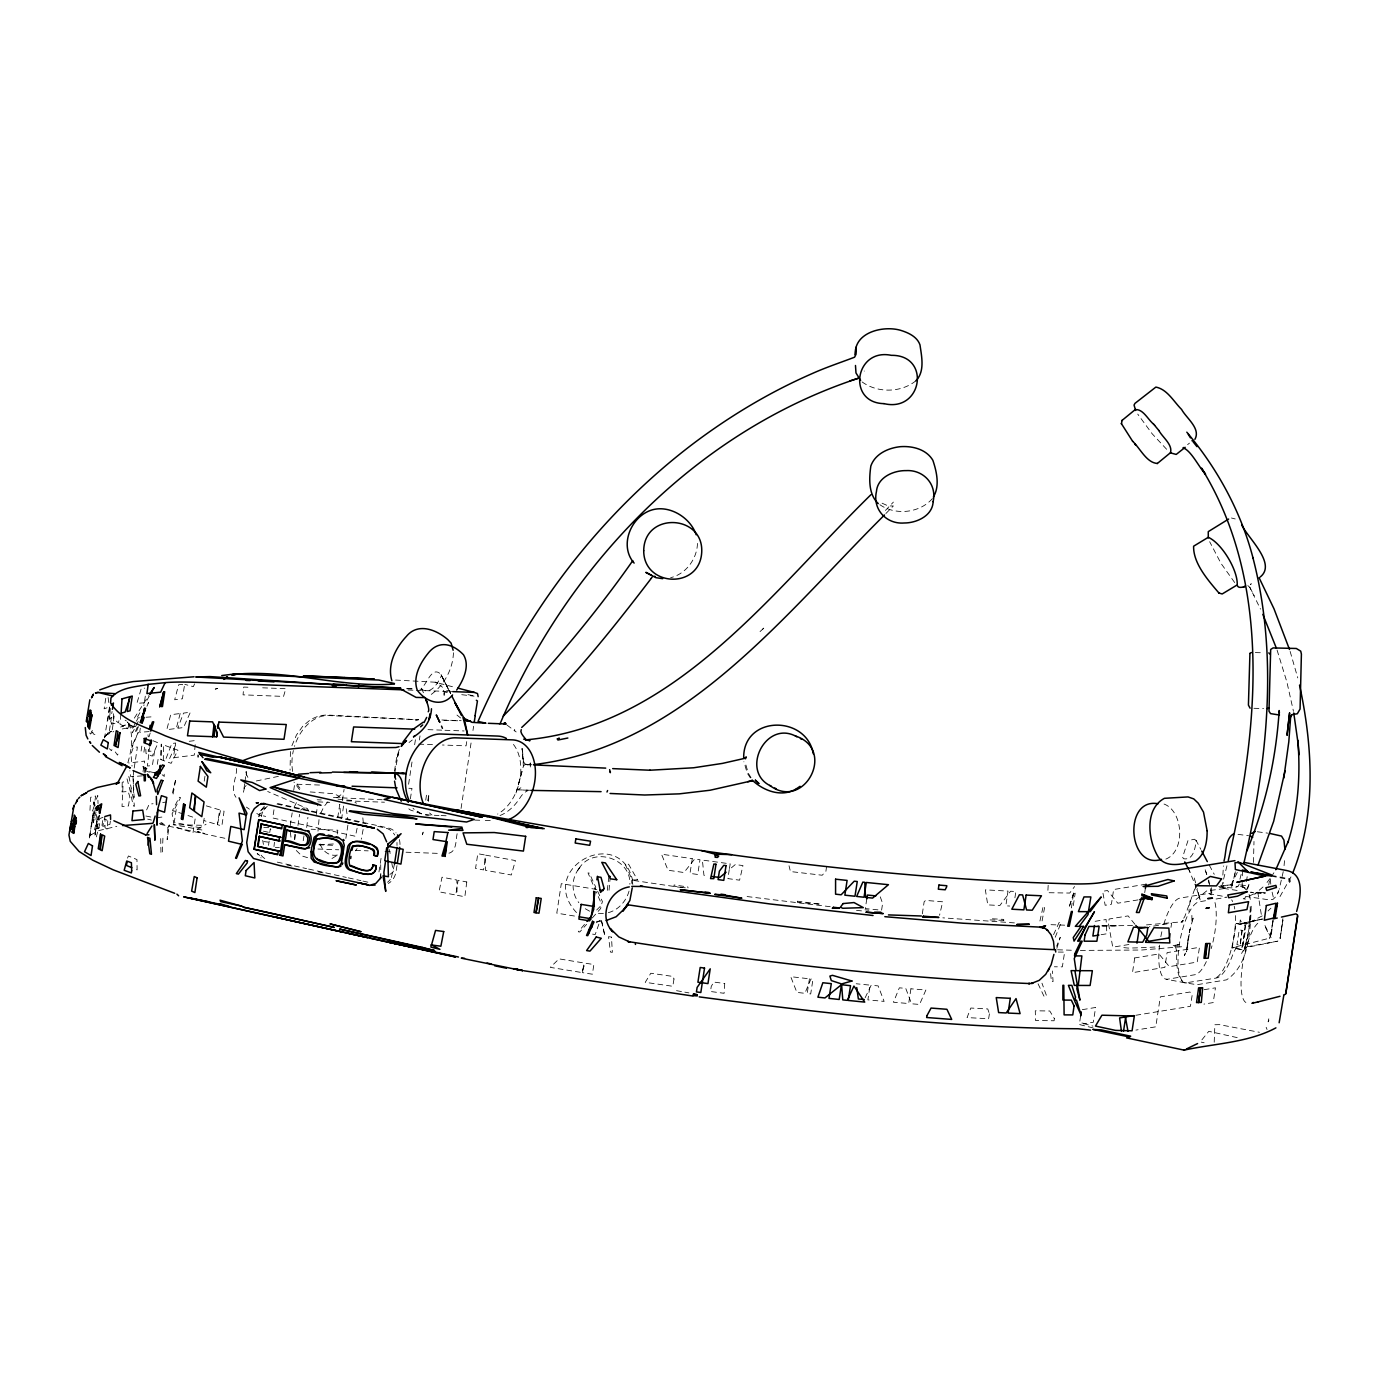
<?xml version="1.0" encoding="UTF-8"?>
<svg xmlns="http://www.w3.org/2000/svg" width="1379" height="1379" viewBox="0 0 1379 1379"><rect width="100%" height="100%" fill="white"/><g stroke="black" fill="none" stroke-linecap="round" stroke-linejoin="round"><path stroke-width="0.75" stroke-dasharray="5 3.75" d="M145.364 772.43L145.381 766.19L144.071 773.085M444.141 695.637L444.176 692.603L444.055 694.671M122.214 782.238L122.024 791.96L128.161 791.494L129.885 797.062L128.437 806.025L122.024 806.491L123.196 781.479M1222.863 875.113L1223.432 865.909M1250.012 920.345L1250.288 909.657C1249.391 923.844 1249.477 940.099 1241.565 953.492M1214.209 1042.196L1214.865 1024.752L1219.364 1024.631L1259.441 1032.285M1272.972 920.517L1270.593 936.375L1273.265 918.535M347.887 825.211L345.853 838.415M294.589 839.38L294.985 829.934M113.509 713.753L113.302 718.442L118.404 722.906L119.68 717.701M308.999 811.507L307.396 808.577L267.681 791.494M163.325 760.467L163.48 744.919L177.925 750.21L171.151 763.345L163.325 760.467L160.567 759.45L161.291 744.108L161.171 759.674M1048.178 885.301L1047.781 892.696L1069.708 893.058L1074.603 886.559M453.45 652.767C452.846 669.384 443.9 685.759 430.179 695.171M110.303 708.358L109.579 719.407L111.027 717.838L112.078 711.478M297.95 825.573L299.571 814.334M1242.289 875.82L1242.772 869.597M610.294 876.527L608.932 891.42L607.208 891.144L608.88 876.32M306.672 827.503L307.913 817.316M1192.094 921.12L1193.111 918.138L1191.887 921.982L1191.87 914.208L1192.042 916.432M195.18 744.677L194.284 755.123L173.392 757.76L175.65 743.022L171.841 743.505L165.98 758.709L169.772 758.226L176.633 742.902M1289.641 882.646L1289.848 878.906L1271.214 875.337M394.463 771.051L396.721 757.105L399.358 749.418M394.704 773.429L398.255 753.934L397.169 757.312M290.211 825.728L292.176 812.869M1284.056 865.65L1284.607 859.789M94.375 812.559L93.307 822.798L95.961 812.386M363.142 829.4L361.298 839.208M273.973 846.568L274.438 842.31M697.464 543.395C697.067 558.943 685.949 573.957 670.677 577.68M1253.459 862.461L1253.994 841.449M148.449 749.262L148.208 751.4L154.638 750.848L152.38 765.586L147.432 766.017L149.466 747.642M316.36 814.506L317.601 803.957M423.439 692.741L421.509 688.276C427.111 683.708 432.092 665.126 441.09 674.521L450.623 693.551L441.297 675.262L449.778 692.017M1189.25 932.514L1190.043 929.067L1186.595 951.838L1188.664 935.376L1186.716 949.355L1184.371 955.681L1185.164 953.837M1195.265 889.076L1196.041 883.094M427.904 800.665L428.662 794.89L426.611 794.407L425.646 800.716M145.312 696.154L143.864 705.703M826.59 866.357L825.9 871.338L822.194 875.234L790.443 871.545L789.029 865.753M109.682 706.979L107.648 721.355L109.044 719.959L110.475 710.943M93.1 813.145L89.376 838.535L93.238 812.283M144.623 747.246L143.847 752.589L141.054 751.348L141.985 745.022M110.372 821.074L109.889 824.401L102.77 826.4L104.942 816.506M96.651 814.575L95.703 820.901L98.667 819.04L99.426 815.248M157.327 764.311L158.189 758.502L160.567 759.45M1270.576 936.41L1272.92 920.689M1247.237 946.752L1277.678 941.167L1280.212 937.875M132.936 776.274C136.004 824.504 131.763 776.86 133.884 770.068M244.721 783.651L243.393 792.27L244.928 786.116L244.359 787.616M245.014 781.669L246.186 771.464L246.669 776.877L246.186 773.947L247.892 777.411M922.327 913.846L924.137 901.832L925.585 900.401L942.667 901.797L939.564 915.26M204.213 781.152L205.178 774.826M1282.918 919.965L1280.16 938.237L1282.866 918.673M134.211 768L137.417 747.039L133.384 747.315L130.953 754.037L132.022 766.103M140.296 728.215L139.675 732.283L149.156 731.594M143.037 771.619L144.657 761.087L128.695 763.018M176.202 809.525L174.254 822.263L202.627 828.383L201.972 830.003L173.185 824.608L203.092 825.314L204.713 814.782M269.732 832.571L270.318 828.745L272.163 832.382M268.526 845.361L269.164 841.156M273.973 809.766L272.714 817.971L355.437 836.277L357.144 828.055M293.693 790.46L294.658 784.151L319.635 785.047M294.778 839.432L295.623 833.916M337.717 817.695L339.768 804.336L340.82 817.85L341.751 817.902L344.009 803.147M337.252 833.985L337.838 830.192L311.137 829.227M342.354 800.699L344.078 789.357M378.966 871.976L381.225 857.221M394.497 864.099L391.326 877.682M408.598 784.237L412.424 759.277M414.648 744.729L415.613 738.489M396.98 865.547L396.049 871.631A16.514 14.066 88.3 0 1 388.326 883.491M410.356 798.924L411.976 788.392L407.701 788.236M419.371 740.023L420.009 735.886M428.059 800.716L428.938 794.959L428.404 801.389M466.723 741.643L466.085 745.849L442.418 745.005M457.138 833.726C455.622 840.242 457.001 852.256 447.727 853.446M461.051 808.473L471.359 741.023M472.963 730.508L473.618 726.285M1080.619 1016.151L1079.636 1022.529L1084.877 1023.614L1093.34 1022.235L1095.598 1007.48L1081.584 1009.773M1144.725 892.627L1145.38 888.421M1170.978 927.36L1171.616 923.137L1149.362 926.791M1241.876 949.579L1232.257 947.752L1235.98 923.413L1245.599 925.257L1241.876 949.579L1231.637 947.856L1238.394 946.735A16.514 5.24 -79.2 0 0 1232.705 954.802A47.558 15.117 -79.2 0 1 1216.278 978.039L1185.44 982.917L1166.22 979.211M1246.426 881.629L1247.34 875.665M1280.143 938.358L1282.884 920.396M105.769 698.291L104.132 708.823L109.337 706.91M236.636 768.482C236.826 777.756 229.845 788.736 235.947 797.286M379.794 879.733L380.811 873.2M729.284 869.563L727.888 878.595L739.592 880.181L742.953 865.581L735.317 864.547L729.284 869.563L730.198 863.857L702.376 860.082L703.962 875.355L707.892 875.906M866.788 898.918L865.288 908.589L881.595 910.209L882.612 903.435L880.078 896.316M1014.91 897.815L1015.875 891.506L1010.583 891.23L999.844 905.538L987.76 904.883L985.364 889.851L1008.032 891.093L1005.808 905.848L1009.704 906.037M1273.058 920.207L1270.99 937.737L1263.612 922.775M595.418 889.231L595.745 887.128L589.281 873.114L588.006 872.907L595.056 889.179M95.341 808.387L93.048 823.125L91.704 824.918L94.186 809.732M303.208 840.69L304.207 834.381M1226.948 865.822L1221.88 885.99C1227.034 887.628 1240.445 891.058 1239.462 881.078M109.389 707.806L104.563 737.903L105.769 734.559L104.701 736.989L108.579 732.49L111.492 731.18L105.597 735.472L113.785 731.491M95.013 800.234L95.685 796.011L90.669 797.286L89.894 811.593L92.6 810.904L93.979 806.594M120.852 714.425L119.904 723.975L127.678 728.784L129.557 723.872M99.133 815.351L96.651 828.986L94.272 830.572L98.064 816.075M1245.668 944.081L1249.115 928.584M516.022 793.011L523.382 766.19L522.158 748.659L523.21 759.588L522.555 750.797M1283.246 871.614L1279.247 889.145M290.435 751.538L290.055 770.223M319.014 819.574L317.997 831.158M522.02 771.654L517.608 787.392M1268.714 884.939L1269.49 880.888M1248.753 926.636L1249.736 921.724L1249.305 922.534M1269.525 936.996L1269.697 938.651M1268.801 1018.805L1268.146 1021.856L1269.094 1019.753M1194.731 888.99L1184.802 916.552L1181.01 922.292L1183.044 921.724L1143.915 925.119M1247.512 889.196L1249.65 882.077M1189.284 932.411L1193.111 918.138M422.957 832.606L422.422 834.778L423.301 831.778M1235.36 871.752L1231.447 887.8L1235.618 871.097M1239.928 879.199L1242.289 869.804M197.231 829.348L206.074 824.246M629.048 891.093C626.29 901.09 618.447 910.037 608.225 912.691M1190.163 900.418L1188.888 911.364M1056.848 948.338L1060.244 937.306L1056.607 946.287M149.018 736.8L150.208 733.059M96.323 799.234L97.771 795.493L98.03 803.612M291.9 745.729L296.433 735.059L302.863 726.095L310.947 719.286L319.6 715.615L326.599 714.994L418.475 719.769L328.667 715.563A41.267 29.58 -74.8 0 0 294.485 746.384M127.868 762.69C131.746 749.814 133.504 735.386 128.575 722.562L130.074 726.147L128.85 723.906L131.832 726.664L128.85 724.061M264.389 806.181L260.579 810.783L258.58 816.764L260.441 815.265L265.699 816.42M397.186 757.209L399.876 749.383M1245.34 896.333L1269.214 899.866L1273.076 899.332L1276.42 896.143L1278.54 891.179M1277.833 893.23L1278.781 890.506M1246.702 939.754L1247.702 936.962M89.945 835.053L89.256 836.932L91.686 833.743L90.324 835.209L98.978 830.554L116.784 826.349M320.755 813.265L323.875 806.663L327.961 801.768M127.54 858.134L128.402 855.98L136.969 859.582L137.107 869.925L133.573 868.442M1055.245 937.237L1061.14 922.534L1059.089 922.499L1053.401 935.048M138.452 726.595L135.969 732.559L134.901 732.645L137.383 726.992M146.95 706.238L148.518 702.48L146.415 706.376M1248.84 885.059L1246.668 889.317M105.804 735.869L108.286 732.663L107.734 733.938M111.94 749.555L111.423 750.71L109.406 748.745M194.577 683.881L193.336 686.673L184.803 684.329M146.622 809.904L149.173 804.216L153.052 803.716M516.591 790.339L521.503 787.409M1290.968 876.906L1279.212 897.988M138.228 721.476L132.401 732.835L132.074 729.37L135.573 722.786M865.15 997.724L871.166 985.244L878.147 985.899L884.111 1001.395L867.891 999.878L870.08 985.14L856.204 983.761M300.708 810.128L303.328 807.939L307.396 808.577M1237.325 872.442L1231.223 884.525L1223.035 885.818L1229.568 884.956L1238.032 886.697M294.158 807.111L296.709 802.147M136.435 721.148L138.176 717.856L140.037 717.701M139.917 712.702L136.952 717.959L134.297 718.183L148.622 695.688M149.38 695.964L145.553 702.721L136.883 703.359L141.296 688.414L144.743 688.173M1243.375 951.079L1245.789 947.597L1277.161 941.271M578.697 868.994C571.147 878.595 571.251 893.161 578.852 902.711M1271.921 875.837L1273.903 872.786M357.092 848.619L355.403 850.86M578.939 868.667C592.487 845.948 631.237 857.962 629.875 884.267M577.698 870.408L579.938 867.27M682.122 887.662L631.703 880.181L631.858 883.456M1231.188 884.525L1230.585 884.577M1267.025 882.474L1270.921 877.354M267.25 806.284L259.183 814.989M584.524 924.395L578.301 931.79L579.749 932.014L586.627 924.309M596.659 910.019L601.33 905.313L600.641 908.571L591.505 918.828M245.117 786.616L246.134 785.496M885.439 510.42L893.402 502.094M885.887 513.522L893.368 505.972L888.145 505.921L880.543 502.508M932.376 498.612C919.414 513.488 894.402 515.78 878.768 503.904M596.262 922.775L600.227 920.258L595.194 934.548L591.919 934.014M1268.042 910.95L1270.921 908.175M1263.009 886.973L1254.649 894.178L1257.01 892.472L1243.237 898.746L1248.512 899.729M1249.253 922.637C1246.668 924.826 1240.962 923.516 1240.29 919.914L1239.824 924.344L1262.25 919.069M1187.595 444.641L1189.474 443.107M260.579 810.783L266.044 806.387M389.981 874.407L393.325 871.718L391.533 861.479M1196.058 899.487L1206.573 890.955L1226.155 888.317L1218.467 887.18M336.941 797.838L343.561 792.77M409.029 742.488L412.252 740.023M1262.199 915.88L1247.53 923.637M915.828 380.845C900.832 392.963 877.165 393.17 861.754 381.673M336.2 855.894L331.943 858.531M415.613 720.752L415.872 720.579A2.465 1.327 -30.6 0 1 416.544 720.2L418.182 719.735M523.331 761.053L524.744 763.776L528.14 764.828L530.501 762.915L530.277 767.396C529.519 764.793 524.537 763.121 523.382 766.19L523.279 760.312M1266.715 938.892L1232.257 947.752M256.339 780.962L278.886 776.256M122.283 728.957L135.797 726.319L128.575 724.889L134.108 726.785L130.35 725.613L127.42 721.975L130.264 725.716M1262.63 919.035L1240.669 923.602L1261.63 919.224M1146.018 884.215L1113.646 889.524L1111.388 904.262L1105.165 905.279L1102.631 891.317L1107.492 890.524L1117.8 903.211L1139.761 899.608M1218.657 886.525L1221.88 885.99M1205.556 900.728L1199.247 901.763A41.267 13.118 -79.2 0 0 1179.338 944.563A41.267 13.118 -79.2 0 0 1186.836 982.865M1216.106 899.005L1226.638 897.281M1095.133 921.31L1106.113 919.5L1106.872 933.755L1098.873 935.065M1235.98 923.413L1245.599 925.257M1128.918 944.512L1112.75 947.166L1108.457 923.465L1109.13 919L1128.108 915.897L1135.831 925.412M1251.218 906.227C1250.339 930.963 1249.219 964.938 1226.5 979.866L1197.041 984.692L1185.44 982.917A47.558 15.117 -79.2 0 1 1176.683 955.182A16.514 5.24 -79.2 0 0 1173.167 945.58L1178.821 944.649L1175.132 945.132M1204.143 989.691L1215.451 987.829L1213.192 1002.585L1203.936 1004.102M1135.831 1015.272L1190.439 1006.308L1192.214 994.811L1189.939 992.018L1160.342 996.862L1155.757 1026.821L1135.917 1030.079M1178.821 944.649L1177.27 944.874L1179.338 944.563M189.233 741.299L195.525 740.506M162.739 802.492L166.618 802.009M156.93 817.695L164.36 816.747M1240.531 886.387L1244.754 887.68L1247.34 890.644M603.381 913.519L596.228 913.208M1165.841 859.1C1186.164 851.102 1183.389 808.99 1162.342 803.492M146.019 717.252L151.414 716.856M142.399 775.843L130.729 776.687L129.85 770.827M319.669 844.758L334.58 843.896M528.915 764.862L532.001 764.707M1132.538 925.533L1102.149 925.878M596.349 921.327L602.795 921.293M1101.838 925.878L1117.938 925.843L1097.718 925.843M1263.94 892.696C1260.01 892.575 1257.372 892.558 1257.562 890.713L1261.544 916.104M1058.296 952.062L1064.622 952.113L1062.364 966.869L1054.383 966.782M1241.617 923.258L1246.771 924.137L1248.684 926.464M443.969 720.407L460.086 720.821M310.206 791.942L333.701 793.718L337.993 795.58L341.647 799.148M1080.378 950.407L1141.45 950.028L1181.338 946.787L1173.167 945.58M1255.304 652.595L1262.992 652.784M1253.925 708.289L1263.56 708.53M1057.607 949.786L1071.845 950.252M1064.674 925.171L1051.005 924.688M407.977 690L414.286 690.241M416.389 690.31L450.588 691.551M441.883 719.976L461.155 720.683M427.973 729.646L442.849 730.18M444.969 730.267L464.085 730.956M418.733 744.143L433.799 744.694M531.07 790.288L518.297 789.822L528.915 790.305M317.153 799.786L321.273 799.941M346.56 800.854L384.448 802.216M425.525 814.834L439.022 815.506M441.108 815.575L447.468 815.816M474.721 820.074L483.167 820.384M485.27 820.453L493.716 820.764M263.785 827.503L269.801 827.728M318.859 844.793L335.511 845.396M275.317 847.499L279.334 847.637M317.963 849.033L338.717 849.792M355.558 850.395L368.193 850.86M385.034 851.464L393.463 851.774M406.047 852.222L439.522 853.429M247.944 687.242L243.738 687.07L243.066 694.844L283.557 696.412L285.781 688.707L262.648 687.811M525.244 764.535L531.587 764.811M333.442 797.476L382.569 799.768M1231.464 518.004L1235.222 518.969M317.842 801.854L329.736 802.44M395.583 680.054L435.178 682.209L455.794 687.587M406.615 688.69L413.028 689.052M1014.392 922.896L942.874 917.845M407.133 688.38L413.545 688.776M338.027 799.182L351.593 800.423L356.506 803.216M337.39 855.049C328.03 856.842 320.635 849.309 319.221 840.673M864.995 909.812L868.856 910.209M856.531 910.381L864.547 911.174M1123.816 947.632L1128.177 948.08A579.008 59.797 8.8 0 0 1159.618 946.683M830.227 906.71L744.332 896.212M461.741 694.688L474.048 696.154M263.889 841.586L268.267 842.121M1240.548 884.939L1245.806 885.611M1257.355 831.761L1267.663 833.14M1238.014 834.347L1248.598 835.76M1237.135 890.438L1225.586 888.714L1223.104 882.37M685.294 887.817L673.935 886.214L674.107 884.973L687.828 886.921L688.035 887.869M596.831 889.472L561.305 883.663L556.788 913.157L575.198 916.156M676.537 990.674L682.743 991.794M684.811 992.156L688.948 992.897M200.644 832.744L197.559 831.347L204.54 833.468M1271.369 876.148L1289.899 879.664L1290.192 881.836M1208.814 893.592L1226.103 896.902M451.588 691.5L443.417 689.914L443.917 691.793L449.416 693.223M467.946 694.654L474.066 695.843M1093.064 1027.907L1079.757 1024.631L1084.187 1023.752L1092.926 1026.114M145.898 816.006L151.397 817.161M159.412 823.332L165.377 824.59L160.878 822.436M160.102 824.332L226.294 838.587M419.957 689.155L421.595 689.517M277.627 803.526L388.413 828.021A16.514 14.066 88.4 0 1 396.066 832.916M276.989 804.06L365.969 823.746M377.794 826.349L385.689 828.107A16.514 14.066 88.4 0 1 394.756 835.019M1237.187 1037.611L1208.78 1031.32L1200.23 1041.903L1204.143 1042.765M263.441 831.175L270.456 832.726M277.3 862.134L306.569 868.615M308.655 869.08L346.284 877.406M348.37 877.854L360.902 880.629M363.005 881.095L369.262 882.491M287.022 864.978L293.244 866.357M318.204 871.873L324.444 873.252M307.569 857.652L301.88 855.945L295.778 849.998M147.656 819.109L151.431 820.057M421.543 813.817L410.339 809.99L406.753 807.232M206.333 805.87L219.692 809.887L217.417 824.642L221.847 825.918L224.087 811.162L220.588 810.162L217.382 824.625L204.075 820.626M183.476 814.075L172.496 810.473L179.339 797.234L180.563 797.631L172.099 813.782L174.323 826.555L193.026 832.692L195.284 817.937L185.441 814.713M154.379 772.705L145.829 770.827L149.397 772.24M1224.449 888.283L1220.777 885.783M152.948 740.695L158.085 742.833L152.242 756.14L146.036 753.555L145.605 745.798M589.609 911.191L585.092 908.64M256.804 813.524L263.923 817.144M1247.805 585.575L1249.805 587.299L1260.492 609.104M460.586 717.976L456.983 715.063M506.989 725.061L516.16 731.939M125.127 720.166L126.368 720.976M1246.392 889.989L1242.962 886.731L1244.823 888.11M246.393 807.094L249.375 809.18M259.735 855.428L257.166 853.446L261.114 857.962M631.703 880.181L632.858 884.456M439.746 685.104L442.504 687.259M162.153 774.739L164.291 776.446L163.929 770.447M1166.634 449.278L1152.223 433.851L1137.727 414.096M91.307 731.284L93.91 734.3L95.565 734.421L92.221 732.146L90.566 734.042L89.756 732.99L92.617 731.697L92.152 730.405M299.553 789.633L293.968 782.1M576.491 912.588C534.897 867.477 623.722 822.039 633.392 884.422M1234.67 582.559L1220.915 563.253L1209.676 541.723M751.021 777.635L748.263 773.188L745.574 763.794M750.4 777.928L747.263 773.205L743.884 761.742M1196.145 840.5L1194.369 839.242L1187.957 840.656L1182.596 857.273L1183.561 858.738C1193.559 860.617 1195.334 847.464 1196.145 840.5L1200.799 849.292M1209.297 865.236L1214.261 874.32M1249.805 587.299L1254.166 595.676M1265.422 927.274L1267.853 932.238M1194.231 878.009L1196.8 886.835M1038.059 983.796L1043.937 996.138L1046.695 996.19L1041.972 983.193M597.624 891.213L602.433 901.625L601.572 904.193L596.107 891.592M421.509 688.276L422.026 689.431C430.679 695.395 438.436 682.415 441.418 675.727L441.09 674.521M1190.008 872.2L1189.094 870.08L1196.214 887.507M514.712 730.853L514.643 729.319M1266.146 1027.303L1267.06 1029.51M1196.851 889.3L1199.799 898.16M1206.797 874.493L1204.867 868.891L1206.625 874.269M1208.728 880.095L1211.555 895.54M1277.075 650.078L1286.866 681.898L1293.468 711.323M1290.141 651.44L1297.76 677.899M1249.081 894.523L1250.494 900.091M1198.851 895.074L1200.282 900.487L1197.248 888.61M1272.11 892.144L1273.403 897.608M1208.297 880.164L1209.004 883.37M521.969 748.556L522.641 751.555M346.198 808.766L347.767 818.557M389.447 849.516L390.136 853.48M262.717 840.345L263.423 844.448M290.314 832.226L291.159 838.346M147.967 734.783L148.242 736.869M108.096 697.533L109.096 705.031M362.832 817.833L363.298 822.746M1270.8 884.163L1270.093 877.13M1050.608 973.608L1051.453 981.503L1053.073 981.538L1052.384 970.971M1242.324 887.352L1242.117 881.509M1211.486 887.697L1211.813 893.678M1250.184 906.641L1250.305 909.554M396.98 842.448L397.014 845.465M380.707 864.685L380.863 878.268M390.24 879.406A16.514 14.066 88.3 0 1 387.516 882.284M399.393 839.604A16.514 14.066 88.4 0 1 399.996 844.724M264.785 858.548A16.514 14.066 88.4 0 1 259.873 853.377M261.303 816.678A16.514 14.066 88.3 0 1 265.406 807.732M299.933 788.167A41.267 29.58 -74.8 0 1 296.123 782.289M292.641 771.413A41.267 29.58 -74.8 0 1 293.365 750.555M431.989 815.006A41.267 28.166 -75.4 0 1 429.627 812.989M428.438 815.127A41.267 28.149 -75.4 0 1 425.508 814.799M419.94 812.817A41.267 28.149 -75.4 0 1 417.389 811.197M513.436 744.436A41.267 28.166 -75.4 0 1 497.578 814.093M421.664 813.817A47.558 32.458 -75.4 0 1 413.028 808.301M499.974 815.523A47.558 32.458 -75.4 0 0 520.417 797.252A16.514 11.256 -75.4 0 1 527.243 791.029M1245.875 1002.464A41.267 11.204 -79.5 0 1 1243.255 960.646A41.267 11.204 -79.5 0 1 1260.561 921.689M1231.671 899.866A41.267 13.118 -79.2 0 1 1232.654 901.59M1234.205 906.193A41.267 13.118 -79.2 0 1 1234.757 909.02M1235.394 915.604A41.267 13.118 -79.2 0 1 1214.227 978.383M1245.065 925.257A41.267 13.221 -79.2 0 1 1241.341 949.666M1159.549 945.115A41.267 13.118 -79.2 0 0 1167.617 979.193L1195.007 974.712A41.267 13.118 -79.2 0 0 1207.228 959.629M1160.842 936.634A41.267 13.118 -79.2 0 1 1162.704 928.239M1163.824 924.206A41.267 13.118 -79.2 0 1 1180.028 898.091L1207.418 893.609A41.267 13.118 -79.2 0 1 1211.348 894.902M1214.985 902.521A41.267 13.118 -79.2 0 1 1211.193 948.597M162.929 838.191L162.36 853.515L160.947 853.015L160.688 837.553L162.929 838.191M114.129 716.08L112.371 729.474L109.32 731.198L111.371 717.649L114.129 716.08M107.769 820.85L107.286 829.313L105.011 827.676L105.011 818.85L107.769 820.85M724.733 983.503L724.078 993.294L710.495 991.501L711.236 986.45L713.77 982.072L724.733 983.503M797.614 901.211L797.527 902.469L820.884 904.228L797.614 901.211M1241.927 930.308L1240.307 945.167L1243.065 945.632L1245.323 930.894L1242.272 930.377L1240.014 945.115L1236.946 944.598L1239.238 929.86L1241.927 930.308M96.858 821.039L95.065 836.295L96.202 837.415L99.753 823.849L97.082 821.246L94.806 835.984L96.858 821.039M132.229 745.349L131.97 747.418L138.245 732.387L132.229 745.349M167.928 827.503L167.169 839.673L169.341 824.901L167.928 827.503M466.774 881.957L464.844 896.764L457.052 895.281L456.863 880.061L442.021 877.199L439.005 891.799L455.777 895.023L458.087 880.302L466.774 881.957M692.275 858.652L690 873.39L697.722 874.476L699.98 859.738L694.688 858.996L683.967 872.528L668.057 870.235L661.489 854.187L692.275 858.652M131.195 788.133C129.781 800.182 138.4 820.884 131.781 791.201L130.264 791.322L126.575 777.032L129.005 776.825L131.195 788.133M1054.383 1018.685L1054.09 1020.77L1035.543 1020.512L1035.284 1010.79L1049.781 1010.997L1054.383 1018.685M809.439 978.814L807.18 993.552L810.697 993.949L812.972 979.211L810.921 978.987L804.888 993.311L796.89 992.397L790.719 976.677L809.439 978.814M910.916 988.795L908.692 1003.533L893.437 1002.24L899.349 987.829L905.744 988.364L911.571 1003.791L919.552 1004.446L925.878 990.019L910.916 988.795M583.041 969.041L582.507 972.643L592.384 974.212L593.866 964.542L585.127 963.163L581.817 972.54L550.29 967.369L559.047 958.87L584.006 962.973L583.041 969.041M485.115 859.72L483.564 869.925L475.548 868.442L477.806 853.687L484.977 855.014L485.442 870.27L511.333 874.993L515.436 860.565L485.822 855.17L485.115 859.72M1073.638 893.127L1068.932 907.847L1073.638 893.127M178.029 727.405L177.908 728.267L183.51 727.56L190.371 712.236L183.545 713.098L178.029 727.405M180.166 713.529L176.253 728.491L166.773 729.681L170.72 714.718L180.166 713.529M184.321 686.38L182.407 698.791L174.685 699.756L178.632 684.794L182.218 684.38L184.321 686.38M1044.61 907.416L1041.852 922.137L1039.852 921.379L1042.955 907.365L1044.61 907.416M1073.448 894.437L1071.397 907.882L1072.931 907.899L1075.189 893.144L1073.448 894.437M1134.727 957.94L1132.487 972.678L1164.841 967.386L1167.099 952.63L1199.471 947.321L1197.213 962.077L1169.323 966.645L1159.015 953.958L1134.727 957.94M97.323 826.642L96.978 828.831L101.753 826.831L103.253 817.161L99.684 818.661L97.323 826.642M989.415 1013.806L988.622 1018.753L967.058 1017.581L970.833 1008.032L987.76 1008.963L989.415 1013.806M673.986 979.004L672.797 986.295L645.251 982.331L650.802 973.246L673.038 976.453L673.986 979.004M175.495 780.445L172.944 795.097L172.047 794.459L175.495 780.445M1246.064 944.184L1244.685 948.218L1246.064 944.184M111.337 722.906L111.285 724.165L116.112 723.199L111.337 722.906M115.25 751.934L117.525 755.089L118.008 753.934L115.25 751.934M146.846 768.344L146.364 769.516L141.399 766.965L141.882 766.155L146.846 768.344M125.213 725.061L119.783 727.457L125.213 725.061M1250.425 584.558L1251.184 583.834L1250.425 584.558M1183.148 920.258L1182.113 921.551L1183.148 920.258M763.707 628.186L760.001 631.634L763.707 628.186M1245.789 947.597L1244.565 948.528L1245.909 947.718M217.692 688.362L215.227 689.138L217.692 688.362M1265.37 892.954L1263.922 893.075L1265.37 892.954M1003.791 920.345L989.984 919.931L989.967 918.673L1003.705 919.379L1003.791 920.345M637.46 879.871L632.168 879.94L624.98 863.719L628.6 864.271L637.46 879.871M1261.078 893.04L1250.546 892.23L1261.095 893.196M611.483 937.117L608.535 936.669L610.414 952.044L612.345 952.355L611.483 937.117M601.434 920.448L604.933 936.082L601.434 920.448M437.66 682.898L435.178 682.209L439.349 683.605L437.66 682.898M864.202 370.985L864.254 371.141"/><path stroke-width="1.5" d="M156.585 804.698L156.344 796.39M145.347 774.515L145.329 780.755L144.261 780.859L144.105 775.032M855.48 365.487L855.98 372.933L860.617 380.432M610.345 771.585L610.311 772.688L609.656 769.654M76.224 823.97L76.379 820.367M632.237 887.921L629.858 900.521L622.86 911.123L628.324 903.797M159.895 773.533L160.274 765.379L159.102 773.223L156.172 772.05M743.695 758.295C742.695 715.115 806.612 714.632 813.282 753.813M214.9 726.216L214.004 736.196L215.503 726.199M1055.452 949.872L1055.728 952.027M1219.122 593.229C1208.125 580.335 1193.128 563.322 1193.611 546.205L1208.28 537.31C1221.811 543.292 1237.894 570.113 1237.239 584.903L1222.173 593.97L1218.795 592.97M428.214 711.771C430.713 709.289 423.181 693.361 427.249 702.773L425.559 698.877M350.697 858.548L350.938 856.393M90.773 710.806L90.307 714.874L90.549 710.099L88.721 716.528M212.556 736.869L214.055 724.234M312.861 851.688C309.758 866.012 329.615 866.115 339.027 866.995M216.71 736.731L217.227 732.525M217.727 728.319L218.244 724.096M373.899 855.411L377.191 856.1C383.603 842.672 347.801 834.76 347.439 848.568C346.732 855.187 341.302 867.27 350.49 870.339C358.574 871.942 376.243 880.612 376.208 865.771L372.985 865.047C371.865 876.251 356.178 867.822 349.783 865.84C348.094 859.634 349.559 851.412 352.714 845.81C359.574 845.913 370.606 845.672 374.209 852.101C373.192 859.582 376.691 849.498 372.089 848.947C366.383 848.085 357.919 842.776 352.99 847.016M1158.05 803.767C1122.989 797.148 1127.66 870.287 1161.549 859.376M311.033 851.739L311.171 858.272L314.257 862.151L336.872 867.167L339.648 865.943L341.527 862.702L344.25 845.258L343.043 840.88L339.303 838.07L318.29 834.192L314.153 837.243L311.826 846.999A180.166 152.879 88.5 0 1 311.033 851.739M1249.926 653.422L1248.426 705.1L1250.081 708.203M1224 860.961C1226.5 852.412 1225.052 838.501 1233.774 833.795M86.791 722.079L87.36 718.011M403.771 689.862L195.663 682.329A165.084 18.117 8.7 0 0 166.135 682.553L148.225 684.363L146.915 693.568L160.619 692.189L165.135 682.657M127.023 861.806L126.506 865.478L131.815 867.701M71.277 829.572L71.725 826.504M607.001 792.029L607.587 790.529M74.052 805.491L68.95 835.053L70.26 841.328L78.982 851.395L92.841 860.237L113.233 869.839L174.702 893.299M97.271 810.352L97.892 806.146L101.736 803.905L99.805 813.369M89.032 714.425L89.669 710.202M1198.472 1002.533L1200.695 987.778L1202.66 987.709L1201.316 1002.412L1198.799 1002.516L1200.523 987.778L1198.61 987.847L1196.524 1002.585L1198.472 1002.533L1200.368 990.312M1285.814 993.638L1297.639 915.622A2.465 1.879 -5.6 0 0 1297.484 915.035M149.484 729.491L150.121 725.285M148.07 845.275L148.863 840.121M182.2 819.281L184.458 804.526M280.265 840.931L259.131 836.381L257.597 846.361L279.609 851.102L278.299 851.153L277.748 854.739L254.15 849.257L258.666 819.747L283.591 825.176L258.666 819.747M254.15 849.257L258.976 819.729M259.683 832.795L280.816 837.346L259.683 832.795L261.027 824.021L281.075 828.331M258.08 846.344L259.597 836.363M260.148 832.778L261.493 824.004M279.523 837.381L278.972 840.983L259.131 836.381M282.264 825.211L281.712 828.796L261.027 824.021M309.706 847.723L305.259 848.757L284.677 844.758L282.971 855.928L279.989 855.239L284.505 825.728L301.777 829.193M285.884 825.676L281.368 855.204L279.989 855.239M285.229 841.173L286.935 830.003C292.02 833.278 311.688 829.244 309.31 840.587C307.551 852.515 291.21 838.225 285.229 841.173C290.779 840.88 308.448 852.119 307.707 838.725A6.654 5.637 88.6 0 0 307.724 837.605L305.19 834.209L286.935 830.003M384.741 860.617L386.706 847.706M394.497 864.099L397.049 847.378M397.29 863.53L399.772 847.309M474.255 722.079L475.221 715.753M595.021 891.834L591.263 916.414L587.006 921.448M596.883 879.785L597.417 876.251M1080.619 1016.151L1081.257 1011.91M1094.478 925.516L1092.875 936.048L1098.873 935.065M1123.506 1031.302L1125.712 1016.926L1133.797 1015.599M1136.986 943.184L1139.244 928.446L1145.311 927.446M1144.398 894.747L1143.76 898.953L1139.761 899.608M1145.38 888.421L1146.018 884.215M1170.013 933.669L1169.358 937.892L1148.707 941.271L1135.831 925.412M1283.746 995.672L1279.143 1022.77M1296.639 911.416C1300.225 898.418 1305.654 873.924 1286.366 870.477L1244.186 862.427M1285.831 993.07L1297.639 916.328M590.764 919.672L590.901 918.724L579.283 916.828M866.788 898.918L867.391 895.057L875.837 895.885M86.239 721.458L89.859 699.774M588.643 933.48L589.264 929.567L592.056 926.86M1077.378 985.175L1076.827 988.726L1079.929 1000.189L1074.896 970.661L1071.087 970.644L1074.31 985.399L1077.413 985.416M112.423 709.34L113.457 702.98L111.371 705.221M475.065 715.632L477.444 700.98L476.324 700.256M87.756 722.837L88.687 723.803L87.946 726.836L87.911 721.286M182.114 819.229L184.562 804.578M69.639 831.692L71.001 823.642M99.46 813.455L100.943 804.405L99.133 811.972M1285.038 770.792L1273.696 821.212L1258.096 864.805M146.105 737.834L145.398 741.919L145.243 738.937M313.654 846.947C313.912 841.138 316.205 831.52 324.186 834.416M413.476 736.869C423.801 730.749 430.92 720.889 431.489 708.754M1192.163 440.935L1192.025 440.539M1283.797 778.049L1288.813 741.764L1290.692 716.132L1292.399 714.529L1297.311 713.77L1300.069 709.047L1301.397 654.077L1300.725 651.164L1296.312 648.475L1273.11 647.923L1270.68 649.44L1268.99 711.202L1270.524 713.615L1279.471 715.029M372.985 865.047C372.227 875.993 356.282 867.632 350.766 865.443M96.323 810.49L97.03 806.681L95.341 808.387M376.208 865.771C376.122 880.716 357.333 872.183 349.283 869.166C343.388 862.651 348.646 852.498 349.887 844.999C353.851 837.605 364.125 844.155 370.175 844.448M1053.918 954.423L1051.16 964.731L1045.713 974.332L1039.18 980.366L1031.492 983.417L1032.871 983.296L1028.441 983.572L1029.923 983.555C895.195 978.159 761.001 962.266 627.841 941.529L629.772 942.012L618.792 936.91L610.294 928.584L612.741 931.842C597.883 916.466 608.966 889.92 629.289 886.904M74.018 818.505L72.139 828.52L74.811 826.676M521.245 729.646C519.107 733.076 526.399 739.023 525.847 739.868C674.831 726.147 771.93 591.625 870.942 494.699M745.487 758.829L746.298 756.916L744.557 758.381L722.441 763.397L693.62 767.775L649.75 770.24M1243.91 863.047C1266.939 763.483 1279.005 657.714 1252.856 557.478M1228.258 860.513C1257.907 731.939 1273.282 584.506 1201.523 468.171L1205.556 474.238C1198.747 466.947 1191.197 450.554 1183.044 447.813L1183.82 447.486M149.949 745.78L151.38 740.213M155.137 816.075L153.328 822.332M149.415 745.625L150.863 740.161M351.938 850.291L352.455 848.413M150.794 731.18L153.741 721.838L152.431 721.958L149.88 729.284M76.776 801.664L77.5 799.63L75.328 803.974M142.244 722.803L144.209 717.373M72.828 808.956L74.19 805.198M1292.64 873.2C1316.704 813.627 1312.756 746.711 1299.535 685.087M126.316 767.052L117.784 782.634M880.785 912.209L874.545 912.174M1246.875 850.912C1265.698 805.008 1275.971 759.484 1279.195 710.547L1279.384 712.977M140.106 722.63L145.571 708.306M145.381 709.995L141.503 717.58M426.68 717.39L424.008 722.613M461.569 715.598L455.053 703.031L464.189 718.304L467.671 734.99L463.034 717.752L471.98 722.337L485.925 723.217L478.048 721.407C525.227 612.897 598.762 515.246 693.292 443.624C730.008 415.958 769.723 392.153 811.852 373.726C825.78 367.417 840.363 362.643 854.584 357.195C856.635 354.851 855.032 350.335 856.031 347.249L855.428 355.161C853.308 332.373 883.198 325.203 900.608 330.322C908.347 332.701 917.138 336.683 919.983 344.871C921.603 356.334 925.137 371.554 915.828 380.845M342.147 864.599L342.837 863.064M429.834 717.425L428.852 719.545L430.179 713.701L430.179 715.511M401.341 746.367L402.823 743.333M151.88 825.969L147.088 833.554M150.328 694.275L154.155 687.5L149.656 694.068M1275.782 869.718L1288.245 841.449L1287.831 842.707C1298.432 809.766 1300.535 774.636 1297.863 740.316L1298.122 743.677L1293.761 712.977M1047.971 971.057L1049.453 968.437M933.342 497.061C939.995 486.184 936.686 471.635 932.876 460.327C926.378 449.226 912.346 445.762 900.246 446.693C888.231 447.968 875.062 453.898 870.838 466.016C869.08 478.392 868.253 494.268 878.268 503.576M381.328 877.251L375.812 883.439L369.365 885.456M402.961 742.057L412.149 729.939L423.215 722.217M317.101 838.984C307.448 858.496 318.635 865.047 337.907 862.392C347.818 843.414 336.39 835.536 317.17 838.915M1249.943 653.405L1251.442 652.508M1285.659 994.104L1283.59 994.983M358.437 687.121L359.574 685.449L358.454 685.277M401.323 746.211L406.477 740.489L404.599 742.247M456.673 690.086C463.275 680.312 470.273 666.04 463.465 654.732C451.829 642.717 437.988 640.287 427.766 653.732C419.819 663.558 412.666 677.451 417.268 690.207C426.145 702.17 442.383 707.772 452.571 694.93M1194.903 439.349C1201.006 428.507 1186.336 418.182 1181.596 409.442C1173.788 401.703 1167.358 389.361 1155.878 387.085L1134.969 403.375L1134.055 405.081L1135.641 410.477M627.979 904.521L627.79 904.779C769.603 926.067 912.209 943.857 1055.573 949.717M651.181 578.473C611.173 630.686 570.01 682.553 521.727 727.457M71.329 821.625L72.415 820.229M420.595 726.819L422.732 724.923M624.532 908.813L627.997 904.658M626.325 906.986L616.154 916.742L606.088 920.569M1253.373 1002.412L1252.356 1003.171M148.225 684.363C135.573 687.087 119.852 687.19 110.975 697.998L110.561 702.894C122.11 721.545 146.174 726.94 164.963 735.697A502.18 55.108 8.7 0 0 227.966 756.433C311.982 780.945 397.583 799.613 483.719 814.989C679.554 850.085 877.372 879.509 1076.585 883.939A165.084 18.117 8.7 0 0 1101.045 882.594L1234.912 860.651M1122.041 420.405L1121.437 423.905M1170.495 452.691C1172.839 444.555 1162.445 437.264 1158.877 430.524M884.508 514.97C784.22 614.5 684.277 746.504 534.035 764.552M78.362 798.562L79.81 797.096M503.214 716.097C549.221 669.746 598.882 609.259 632.702 560.753L633.375 561.908M651.25 578.129L652.146 577.267M318.98 838.863C325.737 837.312 341.716 837.846 342.63 846.775C344.216 865.167 334.58 866.34 319.204 859.651M1268.714 708.03L1267.404 708.616M116.439 783.858L118.249 782.289M413.631 736.748L414.924 735.662M1275.92 1027.855C1248.529 1042.61 1214.744 1043.507 1184.561 1050.022M726.095 872.2L719.735 877.509L711.84 876.441M1135.141 409.649C1143.07 408.684 1147.983 419.647 1153.534 424.077M1132.573 441.228C1140.123 448.209 1146.501 462.827 1157.377 463.447M1121.868 420.561L1135.331 409.511M1157.205 463.603L1170.668 452.553M1185.199 447.313L1176.218 454.432L1171.133 453.07M1251.649 833.399L1255.286 831.485M223.967 679.416L227.501 676.761L224.087 678.485M795.717 789.236L800.044 786.306M340.096 866.598L341.13 865.909M1228.637 519.056L1208.263 531.639L1208.297 537.913M1243.41 587.178C1249.495 584.006 1238.376 590.505 1237.273 585.265M1260.113 577.06C1277.144 563.873 1247.771 537.948 1241.686 524.899M243.204 760.536C291.159 741.161 345.336 748.487 395.911 747.504L399.065 746.711M258.959 804.888L254.322 808.628L251.374 813.869L246.72 842.586L248.117 851.757L253.495 858.479L279.196 865.426L368.814 884.99L357.713 882.663L367.331 884.697M1197.593 1043.558L1186.388 1049.005M117.387 783.255L115.974 783.962L119.421 782.496L97.082 787.512L87.411 791.632M99.719 689.896L113.112 685.139L133.125 681.588L194.06 676.779M795.476 789.34C780.91 797.476 763.242 790.684 752.072 779.98M451.795 827.021L415.682 823.987L462.017 827.159M259.873 804.491L261.545 803.957M850.05 380.828L859.324 377.949C695.412 431.386 566.39 566.821 500.146 723.63L499.353 723.699M298.553 778.256L299.846 777.859L206.988 758.536L204.713 759.243L363.97 791.27L390.343 797.786L384.069 799.441L474.238 819.385L466.567 822.005L392.601 813.507L272.197 786.875L270.112 787.581L300.226 800.475L321.031 805.284L273.232 786.53L298.398 778.308M504.128 722.975L505.438 723.01M104.942 816.506L110.51 814.937L110.613 819.419M1280.005 996.293L1257.424 1002.068M106.424 694.085L107.596 693.792M1252.063 1003.291L1258.062 1001.912M232.241 675.107L238.326 673.71M1273.076 918.931L1277.247 918.018M1281.419 917.087L1296.001 913.863L1297.449 914.984M747.728 781.703L752.469 780.686L710.082 790.236L679.295 793.856L644.7 795.011L610.07 793.459M234.102 673.986L232.982 674.228L239.377 673.71L232.051 675.193M1184.009 1050.109L1126.54 1037.887M557.84 740.04L567.855 738.024M304.345 777.032L198.783 752.486L202.989 757.709M392.325 797.303L482.202 817.316L397.704 798.424M424.922 697.619L416.079 697.412L398.428 687.759M605.709 768.12L533.707 764.914M122.559 825.556L152.948 823.315M221.76 675.555L233.809 674.055M631.789 886.387L643.148 886.473L640.459 885.887M298.433 774.205L308.568 773.498M319.652 772.998L331.46 772.671M310.034 772.688L320.824 772.292M371.416 885.215L375.105 885.077M332.373 772.05L405.081 773.498M346.439 685.397L400.72 688M394.36 684.018C343.543 687.862 294.451 671.211 243.6 673.659L239.532 674.176L378.76 680.037L394.48 683.519M601.089 791.649L531.036 790.391M731.663 854.635L715.063 854.153L701.394 850.533M145.364 834.847L148.949 834.812M264.958 803.629L260.976 803.629L263.596 803.836M343.785 772.447L371.003 772.602M650.164 770.24L612.69 768.62M385.603 772.723L371.279 772.309L397.721 773.119L385.534 772.809M526.071 827.486L527.95 827.538M888.455 914.915L921.396 916.001M452.743 691.62L474.255 692.396L477.513 693.534L478.151 696.636M466.395 721.062L470.601 721.2L463.74 719.717M488.321 723.303L505.765 723.992M414.683 729.163L353.627 726.957L351.369 741.712L403.254 743.591M404.013 773.464L393.291 773.085A16.514 11.256 -75.4 0 1 402.358 783.91A47.558 32.458 -75.4 0 0 408.322 802.371M336.286 785.651L344.595 785.944M352.076 786.22L396.997 787.84M464.533 958.284L461.276 958.164L520.952 970.368L513.35 968.679M246.1 680.416L250.116 680.571M258.149 680.881L273.99 681.881M401.91 773.36L406.15 773.533M349.577 771.688L357.609 772.05L353.541 771.706M333.218 684.036L343.733 684.553M332.218 685.828L336.252 686.035M400.186 688.345L195.766 676.968L209.936 676.589L346.646 685.397M503.956 723.854L505.11 723.923M538.93 828.141L488.993 816.558L544.24 828.658L531.139 827.641L488.166 816.644L542.602 828.503M662.696 578.68L655.887 577.663L645.855 572.354L651.784 575.491M114.974 693.671L98.409 692.534L112.819 696.016M884.025 403.633C922.448 412.821 931.239 354.765 891.351 355.334C854.79 347.749 846.706 402.909 883.956 403.633M884.818 916.673L963.3 923.24L1042.765 927.257L1039.835 927.274L1044.575 928.17L1047.73 930.325L1046.799 929.463L1051.108 934.841L1053.487 941.271L1054.314 949.39M864.288 999.551L858.359 998.965L856.755 987.571M873.045 915.501L770.034 903.969L643.631 886.594M189.94 898.229L367.693 937.617L183.7 896.85L189.888 898.212M280.489 918.224L275.524 917.018M1242.186 870.132L1247.099 870.735M1269.714 833.416L1281.539 836.088L1283.935 840.087L1284.918 849.447M699.187 996.879C824.832 1013.427 951.165 1028.079 1078.05 1028.751L1090.582 1030.13M705.083 892.023L709.065 892.558M720.958 894.161L724.94 894.695M1268.783 652.922L1270.369 654.318M524.089 970.799L692.879 996.034M693.137 994.276L697.257 994.845M655.163 576.422L654.542 576.284M608.88 876.32L610.294 876.527M525.761 739.592L529.967 740.695L523.848 739.092M599.693 889.938L603.312 890.524M506.421 968.23L494.665 965.783M1271.214 875.337L1250.736 872.062L1271.369 876.148M369.486 938.013L455.449 956.957L348.387 933.376M191.647 898.315L209.642 901.918M219.64 903.917L223.639 904.71M374.278 827.969L345.715 822.125L374.398 828.193L362.47 825.556M191.181 898.315L228.742 906.055M336.2 836.812L338.562 837.312M328.116 835.088L332.27 835.95M372.623 865.064L376.036 865.771M388.309 942.116L458.483 957.026M513.384 968.627L522.813 970.626L514.384 968.765M411.993 947.201L386.585 941.736M487.028 963.059L491.131 963.938M514.66 968.868L522.813 970.626M346.043 822.332L290.624 810.059M267.354 767.396L218.451 756.726L272.766 768.81M374.261 855.394L377.381 856.083L377.829 850.533A4.654 3.965 88.3 0 0 376.519 847.413L372.485 845.172M254.46 849.257L277.024 854.239M341.251 931.79L272.921 916.57M199.869 754.347L212.9 757.261L218.072 756.761L282.109 771.275M468.653 812.145L487.77 816.713L455.984 809.749M284.505 825.728L300.07 829.244A139.762 113.181 72.4 0 1 305.173 830.727M284.677 844.758L302.07 848.637A25.339 21.426 -88.8 0 0 303.914 848.843C312.326 848.912 314.274 831.606 305.207 830.52M278.299 851.153L257.597 846.361M293.399 774.222L218.141 756.743L297.312 775.239M1250.701 836.053L1252.701 837.346M263.337 803.44L290.193 809.852M457.845 688.121L474.255 692.396M524.365 739.23L528.036 740.195M308.017 830.779L309.258 831.209M154.379 772.705L157.465 773.929L158.275 775.756L154.724 774.343M145.846 834.933L113.871 820.764M133.005 770.585L145.45 775.619M769.706 785.392C804.353 811.524 836.708 749.349 795.424 736.007C764.966 720.39 739.885 772.085 771.171 786.168M122.145 765.707L105.338 756.519M795.424 736.007L796.89 736.765M800.441 738.592L801.906 739.368M774.757 788.012L776.205 788.771M377.312 829.244L383.138 833.847L386.654 841.828M316.842 858.376L317.756 858.996M178.649 895.798L176.908 894.144M1237.946 861.737L1248.236 872.028M99.443 752.227L92.29 745.522M71.674 832.089L73.845 833.399L72.329 831.227M343.319 839.483L344.198 840.38M504.869 722.751L506.041 724.027M1153.482 424.008L1154.619 425.335M1154.585 425.301L1158.912 430.558M1186.802 432.179C1217.519 468.791 1241.014 511.678 1253.028 558.064M1134.676 443.883L1135.762 445.193M1193.111 441.797L1196.972 446.658M634.133 563.097C618.671 545.636 631.013 515.97 652.25 509.851C669.987 504.852 690.586 517.866 696.188 534.793M151 778.532L152.121 779.962L150.328 777.635L153.621 783.393L152.431 780.583L155.724 791.891M1132.624 441.28L1121.317 423.508M1188.302 434.437L1190.473 437.884M401.237 801.216L395.842 788.564L394.549 781.135M1201.73 851.05L1207.314 861.599M1184.751 861.892L1188.646 869.425M459.017 710.133L451.657 695.74M395.652 779.204L395.152 777.566M1259.079 577.715L1273.989 608.794L1289.503 649.475M635.254 943.874L635.529 944.46M87.825 738.92L86.119 735.317L85.274 727.56M1262.819 614.362L1276.42 648.285M441.521 726.13L442.435 728.319M391.877 680.778C387.034 664.868 395.549 647.958 406.305 636.495C417.682 622.343 436.212 629.513 447.813 639.615L451.105 643.131L453.139 650.267M1127.988 1031.371L1125.385 1016.978L1119.61 1017.926L1121.437 1031.268M94.668 805.801L94.031 802.182L94.324 804.819M394.946 776.653L394.704 774.188L394.825 776.705M1298.018 742.161L1299.001 754.709M98.099 805.646L98.219 809.697M198.093 755.244L198.128 756.933M397.48 834.933A16.514 14.066 88.4 0 1 398.583 837.191M313.895 846.999A181.632 155.086 88.3 0 1 313.119 851.757M423.922 804.75A41.267 28.166 -75.4 0 1 425.732 760.949A41.267 28.166 -75.4 0 1 455.449 737.834L512.471 739.885A41.267 28.166 -75.4 0 1 535.38 775.119A41.267 28.166 -75.4 0 1 509.161 819.316M409.322 800.94A41.267 28.149 -75.4 0 1 411.149 757.14A41.267 28.149 -75.4 0 1 440.866 734.024L497.871 736.076A41.267 28.166 -75.4 0 1 506.369 738.386M835.588 879.181L835.571 894.178L841.156 894.781L854.222 881.198L857.255 881.509L854.98 896.247L844.862 895.178L847.102 880.423L835.588 879.181M100.598 834.036L100.529 849.878L102.149 850.688L104.701 836.088L102.253 834.847L99.96 849.602L98.219 848.723L100.598 834.036M154.345 824.694L154.879 839.983L154.345 824.694M643.717 550.755C643.631 586.937 699.481 589.729 701.704 552.496C703.997 514.315 644.079 511.488 643.717 550.755M1207.125 830.744C1207.194 841.586 1205.177 854.515 1195.524 861.03C1183.82 863.582 1166.893 868.942 1158.498 857.342C1147.88 840.742 1144.277 809.059 1164.393 798.32L1188.043 796.924L1193.749 798.889L1198.299 803.25L1203.505 812.11L1207.125 830.744M715.201 855.17L715.149 857.255L717.58 857.428L718.735 856.031L715.201 855.17M933.135 501.594C932.652 515.677 916.759 522.986 904.331 522.986C886.663 524.52 872.286 509.523 876.475 491.389C877.578 477.306 893.626 470.36 906.141 470.618C923.137 469.567 937.117 484.012 933.135 501.594M157.327 812.834L156.965 825.176L157.827 808.818L161.429 795.683L166.807 797.476L164.549 812.231L157.775 809.956L157.327 812.834M195.197 795.424L194.405 811.231L201.799 816.661L204.058 801.906L195.852 795.89L193.594 810.645L189.647 807.732L191.888 792.994L195.197 795.424M144.261 738.454L144.037 742.764L150.432 745.125L151.518 741.144L144.261 738.454M387.809 844.103L387.706 846.154L403.185 849.326L400.927 864.081L385.62 860.944L383.879 872.373L385.741 891.386L383.017 875.82L388.413 876.716L387.602 848.033L401.099 833.692L387.809 844.103M256.373 802.785L258.063 802.888L256.373 802.785M122.007 698.877L121.111 713.184L125.11 712.064L130.384 696.533L132.281 696.067L130.057 710.806L127.247 711.512L129.54 696.774L122.007 698.877M242.152 844.448L236.447 858.376L235.568 858.169L242.359 841.069L239.015 813.127L246.513 814.92L246.91 813.282L239.067 797.855L246.083 816.73L244.117 829.641L230.776 826.452L228.518 841.19L242.152 844.448M1152.086 899.573L1141.622 897.798L1136.348 912.467L1139.157 912.536L1144.346 897.867L1152.086 899.573M1206.659 943.546L1205.332 958.267L1208.211 958.198L1210.055 943.477L1207.435 943.529L1205.16 958.267L1203.97 958.319L1205.711 943.581L1206.659 943.546M132.97 811.042L131.97 820.66L144.157 819.505L142.709 810.128L132.97 811.042M1074.775 953.837L1074.534 955.906L1081.86 955.923L1078.257 985.433L1090.099 985.468L1092.358 970.713L1076.051 970.661L1074.258 958.56L1082.187 941.185L1080.895 941.167L1074.775 953.837M1289.589 712.977L1287.072 735.076L1289.589 712.977M1229.292 905.072L1228.361 912.777L1246.961 909.502L1248.616 901.676L1229.292 905.072M75.914 817.54L73.983 832.64L72.915 831.141L75.19 816.402L74.345 815.058L72.639 830.744L75.914 817.54M119.99 732.628L118.094 747.539L115.767 746.367L117.991 731.628L116.267 730.749L114.026 745.505L114.922 745.953L119.99 732.628M1088.531 911.036L1088.048 914.553L1079.205 926.378L1075.31 926.326L1101.183 896.971L1090.203 911.674L1078.412 911.622L1083.98 896.919L1090.858 896.936L1088.531 911.036M1266.336 905.555L1264.284 920.258L1275.23 917.656L1277.488 902.9L1273.593 918.052L1275.989 903.262L1266.336 905.555M1010.29 998.31L1008.101 1013.065L1020.098 1013.617L1016.03 998.603L1006.187 1012.979L998.62 1012.582L996.241 997.586L1010.29 998.31M1026.131 895.092L1023.873 909.847L1011.807 909.209L1019.391 894.764L1022.632 894.937L1026.579 909.985L1032.233 910.226L1041.49 895.781L1026.131 895.092M1074.069 1005.912L1072.776 1014.91L1064.105 1014.875L1063.795 985.313L1062.899 985.295L1062.881 1000.068L1071.328 1000.12L1074.069 1005.912M246.083 870.528L245.307 875.734L254.822 877.975L254.064 862.547L246.083 870.528M1086.566 924.913L1079.085 941.167L1077.602 941.15L1094.443 911.709L1086.566 924.913M108.269 742.609L107.321 748.935L100.857 745.143L103.27 739.678L108.269 742.609M247.479 860.996L247.186 862.961L238.395 874.114L236.326 873.614L245.359 860.496L247.479 860.996M848.809 996.638L848.24 1000.447L864.719 1002.102L853.929 986.054L847.309 1000.361L842.776 999.878L841.604 984.744L850.533 985.692L848.809 996.638M865.15 889.834L864.047 897.229L856.652 896.436L862.84 882.112L864.788 882.319L865.512 897.384L872.597 898.091L888.438 884.697L866.305 882.474L865.15 889.834M90.083 711.823L88.394 727.319L92.065 714.718L89.549 729.163L88.773 727.94L91.031 713.184L90.083 711.823M131.677 870.77L131.35 872.924L124.179 870.287L126.73 861.013L131.401 862.737L131.677 870.77M197.094 877.82L194.887 892.558L191.612 891.11L194.249 876.544L197.094 877.82M356.092 884.956L336.304 880.785L356.092 884.956M446.175 843.758L445.055 856.48L447.313 841.742L443.331 856.238L441.987 856.014L446.141 841.569L446.175 843.758M829.641 994L829.003 998.379L839.19 999.482L841.431 984.727L824.97 997.948L817.902 997.189L822.849 982.744L831.313 983.641L829.641 994M92.514 845.861L91.048 855.549L84.515 851.739L88.359 843.448L92.514 845.861M447.882 832.554L445.9 841.535L433.006 839.552L434.213 831.606L447.882 832.554M715.96 864.271L713.788 878.647L710.564 878.578L713.891 863.995L715.96 864.271M704.531 968.075L700.825 992.501L696.429 991.915L697.119 987.433L710.219 968.834L707.961 983.589L697.912 982.227L700.187 967.489L704.531 968.075M144.571 708.323L142.037 723.113L141.003 722.562L144.571 708.323M163.549 692.689L161.412 706.6L162.463 706.513L164.722 691.775L163.756 691.844L159.723 706.755L163.756 691.844L163.549 692.689M189.733 721.045L187.475 735.783L216.641 736.834L217.261 732.749L212.607 721.872L189.733 721.045M183.545 804.078L181.287 818.833L182.89 819.609L185.148 804.853L183.545 804.078M200.369 766.396L198.111 781.152L206.316 787.168L207.953 776.463L200.369 766.396M218.899 722.096L218.21 726.561L223.588 737.093L284.005 739.282L286.263 724.527L218.899 722.096M525.675 836.329L523.417 851.084L466.791 844.241L463.051 832.882L494.268 832.537L525.675 836.329M536.259 897.763L534.001 912.502L538.965 913.191L541.223 898.436L538.844 898.108L536.035 912.777L538.362 898.057L536.259 897.763M575.836 838.88L575.198 843.034L589.729 845.31L590.574 841.207L575.836 838.88M581.162 904.383L578.904 919.121L589.54 920.844L593.711 909.347L593.711 891.282L594.297 906.503L581.162 904.383M726.026 865.616L723.768 880.371L718.08 879.595L719.373 871.183L723.768 865.322L726.026 865.616M938.961 885.059L938.323 889.214L945.184 889.783L946.632 886.869L946.804 885.732L938.961 885.059M1085.083 934.859L1084.118 941.185L1096.874 941.219L1099.132 926.481L1088.927 926.447L1085.083 934.859M1134.331 1016.047L1132.073 1030.803L1115.525 1030.372L1095.478 1026.062L1101.924 1015.203L1134.331 1016.047M1145.742 941.443L1145.604 942.322L1169.806 942.943L1168.875 928.119L1153.895 927.739L1145.742 941.443M1147.862 927.567L1146.725 935.065L1142.674 942.236L1127.884 941.857L1133.521 927.205L1147.862 927.567M926.929 1015.685L926.636 1017.512L951.717 1019.426L946.925 1009.29L931.066 1008.066L926.929 1015.685M1075.499 997L1074.793 1001.344L1081.084 1014.944L1076.482 1000.154L1074.31 1000.137L1068.397 985.347L1071.879 985.382L1075.499 997M443.728 931.549L440.866 946.218L430.989 944.908L430.989 947.149L439.935 949.355L431.524 944.908L435.557 930.411L443.728 931.549M1072.328 911.519L1069.242 926.257L1067.674 926.223L1071.38 911.485L1072.328 911.519M81.24 795.649L86.653 792.735L81.24 795.649M1290.692 716.132L1290.365 717.252L1291.451 715.115L1290.692 716.132M693.792 994.069L693.292 995.672L697.326 995.914L696.516 994.431L693.792 994.069M851.946 981.021L841.552 983.951L831.296 980.572L829.899 976.091L832.468 975.332L851.946 981.021M162.877 780.652L157.74 794.425L157.068 789.736L161.153 780.066L162.877 780.652M843.086 903.573L840.449 907.158L842.724 908.278L863.323 907.623L853.997 902.555L843.086 903.573M592.522 921.31L586.54 935.462L587.747 935.651L594.004 921.948L592.522 921.31M93.341 694.327L91.583 697.636L93.341 694.327M164.239 765.569L156.448 778.428L153.362 777.36L162.429 764.949L164.239 765.569M1083.653 926.412L1074.051 941.116L1073.241 937.548L1080.998 926.395L1083.653 926.412M883.112 913.57L866.133 912.209L883.112 913.57M147.553 837.484L149.794 853.739L151.483 854.325L149.949 838.294L147.553 837.484M596.211 937.013L586.592 950.579L589.971 951.114L601.296 938.272L596.211 937.013M1221.535 878.923L1216.416 885.904L1195.869 885.714L1210.314 876.441L1221.535 878.923M137.814 781.497L135.78 784.22L138.917 795.959L140.606 795.769L137.831 781.497M201.972 761.673L206.747 770.723L210.746 772.757L201.972 761.673M98.185 692.43L95.547 692.861L98.185 692.43M923.465 916.173L922.603 917.207L938.84 917.431L923.465 916.173M604.157 888.628L600.554 892.385L597.59 876.803L600.985 877.337L604.157 888.628M1029.199 924.258L1016.995 924.499L1029.199 924.258M1212.434 898.212L1207.814 898.574L1212.434 898.212M833.45 907.296L832.295 908.296L839.639 907.951L833.45 907.296M1093.151 1029.458L1129.642 1037.025L1130.659 1036.215L1101.269 1029.889L1093.151 1029.458M1276.437 887.438L1266.749 890.524L1265.888 887.748L1275.868 885.387L1276.437 887.438M616.758 879.716L610.345 878.837L601.796 862.358L605.45 862.926L616.758 879.716M1184.716 1049.695L1183.699 1050.177L1184.716 1049.695M1247.374 891.592L1237.359 896.212L1228.655 897.746L1227.827 894.971L1247.374 891.592M710.047 893.247L680.416 889.748L710.047 893.247M1045.489 925.723L1041.559 927.102L1045.489 925.723M559.219 738.334L557.323 738.972L559.219 738.334M265.871 789.029L259.58 790.563L240.773 779.928L252.236 782.462L265.871 789.029M350.473 810.869L349.215 811.3L364.228 814.368L417.01 818.902L405.943 816.454L350.473 810.869M1174.184 880.905L1158.05 886.301L1143.122 886.507L1167.91 879.526L1174.184 880.905M1265.25 876.113L1236.825 882.301L1271.042 874.734L1239.773 862.547L1235.015 862.685L1235.377 869.511L1265.25 876.113M1209.245 907.692L1206.211 908.33L1209.245 907.692M462.172 828.417L448.606 830.158L462.965 830.417L462.172 828.417M103.391 753.899L106.476 756.313L103.391 753.899M1167.255 898.212L1151.689 894.954L1151.362 893.73L1166.772 895.954L1167.255 898.212M1152.154 898.039L1141.915 895.729L1141.812 894.006L1152.154 898.039M344.491 677.503L303.414 675.848L374.364 679.071L344.491 677.503M723.613 894.919L714.753 894.35L741.868 898.177L723.613 894.919M1286.935 707.134L1286.935 707.134M360.85 931.687L330.219 923.964L360.85 931.687M241.894 906.193L220.64 901.607L220.088 900.194L241.894 906.193M266.578 912.209L242.894 907.089L334.201 927.395L266.578 912.209M422.405 947.407L339.562 929.084L434.661 950.579L422.405 947.407M150.19 777.428L148.242 776.791L150.19 777.428M1044.575 928.17L1042.024 927.24L1044.679 928.239M125.592 765.293L119.215 762.432L130.281 768.051L125.592 765.293M147.381 774.377L149.001 776.498L147.381 774.377M758.795 783.462L755.364 780.204L758.795 783.462M90.652 743.143L89.566 741.695L90.652 743.143M439.091 720.717L436.281 714.943L439.832 722.372L439.091 720.717"/></g></svg>
